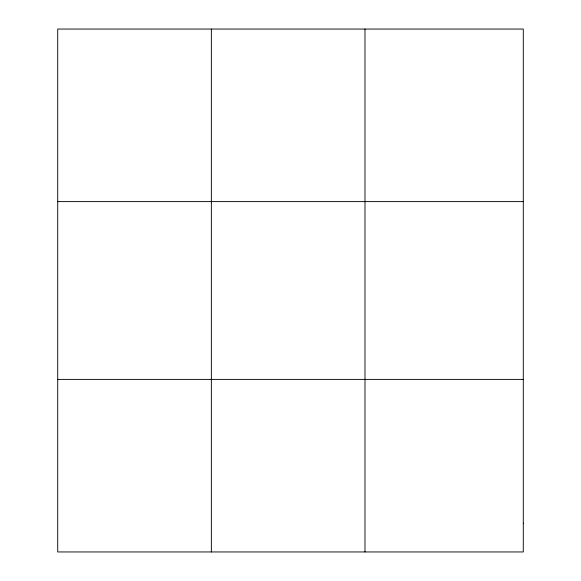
<?xml version="1.0" encoding="UTF-8"?>
<svg xmlns="http://www.w3.org/2000/svg" width="581" height="581" viewBox="0 0 581 581"><rect width="100%" height="100%" fill="white"/><g stroke="black" fill="none" stroke-linecap="round" stroke-linejoin="round"><path stroke-width="0.87" d="M211.353 551.95L211.353 29.05M364.991 551.95L364.991 29.05M57.715 201.607L523.285 201.607M57.715 379.393L523.285 379.393M523.285 523.19L523.285 551.95L57.715 551.95L57.715 29.05L523.285 29.05L523.285 523.19"/></g></svg>
